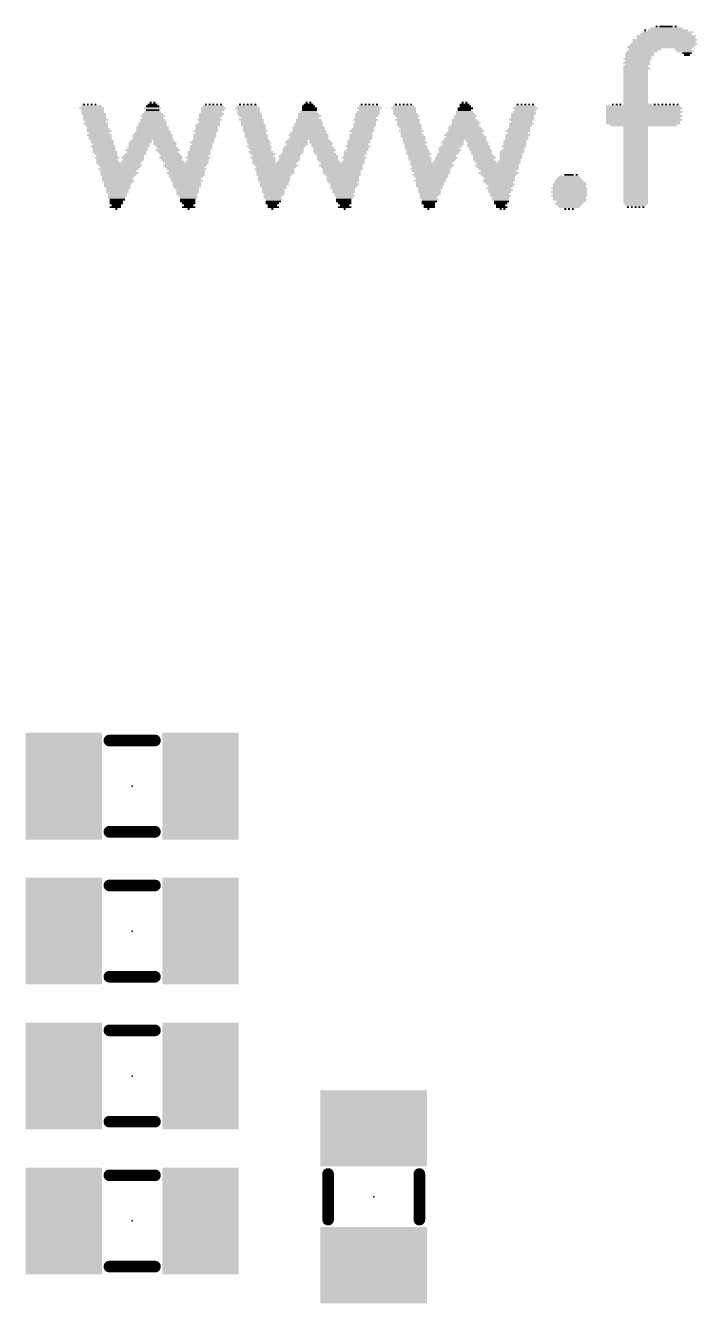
# Model space of a CAD drawing. Extents: x 45.5 to 117.9, y 20.2 to 75.1.
# Drawn here: x 80.83 to 89.66, y 43.37 to 60.16 of the extents above; entities that cross this region are included whole.
import ezdxf

# ---------------------------------------------------------------- set-up
doc = ezdxf.new("R2010")
doc.units = 0
for name, color, linetype in [('21', 253, 'CONTINUOUS'), ('23', 7, 'CONTINUOUS'), ('25', 253, 'CONTINUOUS'), ('29', 253, 'CONTINUOUS'), ('31', 253, 'CONTINUOUS')]:
    doc.layers.add(name, color=color, linetype=linetype)

# ---------------------------------------------------------------- blocks, each defined once
blk = doc.blocks.new('RECT')
blk.add_solid([(-0.5, -0.5), (0.5, -0.5), (-0.5, 0.5), (0.5, 0.5)])

msp = doc.modelspace()

# ---------------------------------------------------------------- linework, layer by layer
at = {"layer": '21', "const_width": 0.1524}
for points in [[(82.5325, 50.765), (81.9325, 50.765)], [(82.5325, 49.565), (81.9325, 49.565)], [(82.5325, 48.86), (81.9325, 48.86)], [(82.5325, 47.66), (81.9325, 47.66)], [(82.5325, 46.955), (81.9325, 46.955)], [(82.5325, 45.755), (81.9325, 45.755)], [(82.5325, 45.05), (81.9325, 45.05)], [(84.8075, 44.4675), (84.8075, 45.0675)], [(86.0075, 44.4675), (86.0075, 45.0675)], [(82.5325, 43.85), (81.9325, 43.85)]]:
    msp.add_lwpolyline(points, dxfattribs=at)
at = {"layer": '21', "const_width": 0.0762}
for points in [[(81.9325, 50.8031, 1), (81.9325, 50.7269)], [(82.5325, 50.7269, 1), (82.5325, 50.8031)], [(81.9325, 49.6031, 1), (81.9325, 49.5269)], [(82.5325, 49.5269, 1), (82.5325, 49.6031)], [(81.9325, 48.8981, 1), (81.9325, 48.8219)], [(82.5325, 48.8219, 1), (82.5325, 48.8981)], [(81.9325, 47.6981, 1), (81.9325, 47.6219)], [(82.5325, 47.6219, 1), (82.5325, 47.6981)], [(81.9325, 46.9931, 1), (81.9325, 46.9169)], [(82.5325, 46.9169, 1), (82.5325, 46.9931)], [(81.9325, 45.7931, 1), (81.9325, 45.7169)], [(82.5325, 45.7169, 1), (82.5325, 45.7931)], [(81.9325, 45.0881, 1), (81.9325, 45.0119)], [(82.5325, 45.0119, 1), (82.5325, 45.0881)], [(84.8456, 45.0675, 1), (84.7694, 45.0675)], [(86.0456, 45.0675, 1), (85.9694, 45.0675)], [(84.7694, 44.4675, 1), (84.8456, 44.4675)], [(85.9694, 44.4675, 1), (86.0456, 44.4675)], [(81.9325, 43.8881, 1), (81.9325, 43.8119)], [(82.5325, 43.8119, 1), (82.5325, 43.8881)]]:
    msp.add_lwpolyline(points, format="xyb", dxfattribs=at)
at = {"layer": '23'}
for p in [(82.2325, 50.165), (82.2325, 48.26), (82.2325, 46.355), (85.4075, 44.7675), (82.2325, 44.45)]:
    msp.add_point(p, dxfattribs=at)

# ---------------------------------------------------------------- block references
at = {"layer": '25', "yscale": 0.025}
for p, xscale in [((89.25, 60.125), 0.425), ((89.125, 60.15), 0.025), ((89.25, 60.15), 0.175), ((89.375, 60.15), 0.025), ((89.2375, 59.975), 0.85), ((89.25, 60.025), 0.775), ((89.25, 60), 0.775), ((89.25, 60.05), 0.675), ((89.275, 60.075), 0.675), ((88.975, 60.1), 0.025), ((89.275, 60.1), 0.525), ((88.9, 59.8), 0.375), ((89.175, 59.875), 0.875), ((88.9375, 59.825), 0.4), ((89.2, 59.9), 0.875), ((88.975, 59.85), 0.425), ((89.225, 59.925), 0.875), ((89.225, 59.95), 0.825), ((89.475, 59.85), 0.225), ((89.5, 59.825), 0.225), ((89.525, 59.8), 0.125), ((88.875, 59.725), 0.375), ((88.8625, 59.675), 0.35), ((88.85, 59.625), 0.325), ((88.9, 59.775), 0.375), ((88.8875, 59.75), 0.35), ((88.875, 59.7), 0.325), ((88.875, 59.65), 0.325), ((89.525, 59.775), 0.075), ((88.8625, 59.6), 0.35), ((88.85, 59.575), 0.325), ((88.85, 59.55), 0.325), ((88.85, 59.525), 0.325), ((88.85, 59.5), 0.325), ((88.85, 59.475), 0.325), ((88.85, 59.45), 0.325), ((88.85, 59.425), 0.325), ((88.85, 59.4), 0.325), ((88.85, 59.375), 0.325), ((88.85, 59.35), 0.325), ((88.85, 59.325), 0.325), ((88.85, 59.3), 0.325), ((81.6, 59.125), 0.025), ((81.65, 59.125), 0.025), ((81.7, 59.125), 0.025), ((81.75, 59.125), 0.025), ((82.5, 59.125), 0.125), ((82.475, 59.15), 0.025), ((82.525, 59.15), 0.025), ((83.2, 59.125), 0.025), ((83.25, 59.125), 0.025), ((83.3, 59.125), 0.025), ((83.35, 59.125), 0.025), ((83.4, 59.125), 0.025), ((83.65, 59.125), 0.025), ((83.7, 59.125), 0.025), ((83.75, 59.125), 0.025), ((83.8, 59.125), 0.025), ((83.85, 59.125), 0.025), ((84.55, 59.125), 0.125), ((84.525, 59.15), 0.025), ((84.575, 59.15), 0.025), ((85.25, 59.125), 0.025), ((85.3, 59.125), 0.025), ((85.35, 59.125), 0.025), ((85.4, 59.125), 0.025), ((85.45, 59.125), 0.025), ((85.7, 59.125), 0.025), ((85.75, 59.125), 0.025), ((85.8, 59.125), 0.025), ((85.85, 59.125), 0.025), ((85.9, 59.125), 0.025), ((86.6, 59.125), 0.125), ((86.575, 59.15), 0.025), ((86.625, 59.15), 0.025), ((87.3, 59.125), 0.025), ((87.35, 59.125), 0.025), ((87.4, 59.125), 0.025), ((87.45, 59.125), 0.025), ((87.5, 59.125), 0.025), ((88.55, 59.125), 0.025), ((88.6, 59.125), 0.025), ((88.65, 59.125), 0.025), ((88.85, 59.275), 0.325), ((88.85, 59.25), 0.325), ((88.85, 59.225), 0.325), ((88.85, 59.2), 0.325), ((88.85, 59.175), 0.325), ((88.85, 59.15), 0.325), ((88.875, 59.125), 0.375), ((89.1, 59.125), 0.025), ((89.15, 59.125), 0.025), ((89.2, 59.125), 0.025), ((89.25, 59.125), 0.025), ((89.3, 59.125), 0.025), ((89.35, 59.125), 0.025), ((89.4, 59.125), 0.025), ((81.7, 59.075), 0.325), ((81.7, 59.1), 0.275), ((81.7125, 59.05), 0.3), ((81.7125, 59.025), 0.3), ((81.725, 59), 0.325), ((81.7375, 58.975), 0.3), ((81.7375, 58.95), 0.3), ((82.5, 58.975), 0.325), ((82.5, 59), 0.275), ((82.5, 58.95), 0.275), ((82.5, 59.075), 0.225), ((82.5, 59.025), 0.225), ((82.5, 59.1), 0.175), ((82.5, 59.05), 0.175), ((83.275, 59), 0.325), ((83.2625, 58.975), 0.3), ((83.25, 58.95), 0.275), ((83.3, 59.075), 0.325), ((83.2875, 59.05), 0.3), ((83.275, 59.025), 0.275), ((83.3, 59.1), 0.275), ((83.75, 59.075), 0.325), ((83.75, 59.1), 0.275), ((83.7625, 59.05), 0.3), ((83.7625, 59.025), 0.3), ((83.775, 59), 0.325), ((83.7875, 58.975), 0.3), ((83.8, 58.95), 0.275), ((84.55, 59), 0.275), ((84.5625, 58.975), 0.3), ((84.55, 58.95), 0.275), ((84.55, 59.025), 0.225), ((84.55, 59.1), 0.175), ((84.5625, 59.075), 0.2), ((84.5625, 59.05), 0.2), ((85.325, 59), 0.325), ((85.3125, 58.975), 0.3), ((85.3, 58.95), 0.275), ((85.35, 59.075), 0.325), ((85.3375, 59.025), 0.3), ((85.35, 59.1), 0.275), ((85.35, 59.05), 0.275), ((85.8, 59.075), 0.325), ((85.8, 59.1), 0.275), ((85.8125, 59.05), 0.3), ((85.8125, 59.025), 0.3), ((85.825, 59), 0.325), ((85.85, 58.975), 0.325), ((85.85, 58.95), 0.275), ((86.6125, 58.975), 0.3), ((86.6, 58.95), 0.275), ((86.6, 59.025), 0.225), ((86.6125, 59), 0.25), ((86.6125, 59.075), 0.2), ((86.6, 59.05), 0.175), ((86.6125, 59.1), 0.15), ((87.375, 59), 0.325), ((87.3625, 58.975), 0.3), ((87.3625, 58.95), 0.3), ((87.4, 59.075), 0.325), ((87.3875, 59.025), 0.3), ((87.4, 59.1), 0.275), ((87.4, 59.05), 0.275), ((88.95, 59.1), 0.975), ((88.95, 59.05), 0.975), ((88.95, 59), 0.975), ((88.95, 58.95), 0.975), ((81.75, 58.925), 0.325), ((81.75, 58.875), 0.325), ((81.75, 58.9), 0.275), ((81.7625, 58.85), 0.3), ((81.775, 58.825), 0.275), ((81.7875, 58.8), 0.3), ((82.5, 58.825), 0.425), ((82.5, 58.8), 0.425), ((82.5, 58.875), 0.375), ((82.5, 58.85), 0.375), ((82.5, 58.925), 0.325), ((82.5125, 58.9), 0.35), ((83.225, 58.85), 0.325), ((83.2125, 58.825), 0.3), ((83.2125, 58.8), 0.3), ((83.25, 58.925), 0.325), ((83.2375, 58.875), 0.3), ((83.25, 58.9), 0.275), ((83.8, 58.925), 0.325), ((83.8125, 58.9), 0.3), ((83.8125, 58.875), 0.3), ((83.825, 58.85), 0.325), ((83.8375, 58.825), 0.3), ((83.8375, 58.8), 0.3), ((84.55, 58.825), 0.425), ((84.55, 58.8), 0.425), ((84.55, 58.875), 0.375), ((84.55, 58.85), 0.375), ((84.55, 58.925), 0.325), ((84.5625, 58.9), 0.35), ((85.2625, 58.8), 0.3), ((85.3, 58.925), 0.325), ((85.2875, 58.875), 0.3), ((85.2875, 58.85), 0.3), ((85.275, 58.825), 0.275), ((85.3, 58.9), 0.275), ((85.85, 58.925), 0.325), ((85.8625, 58.9), 0.3), ((85.8625, 58.875), 0.3), ((85.875, 58.85), 0.325), ((85.8875, 58.825), 0.3), ((85.9, 58.8), 0.275), ((86.6, 58.825), 0.425), ((86.6125, 58.8), 0.45), ((86.6, 58.85), 0.375), ((86.6, 58.925), 0.325), ((86.6125, 58.9), 0.35), ((86.625, 58.875), 0.375), ((87.3125, 58.8), 0.3), ((87.35, 58.925), 0.325), ((87.35, 58.875), 0.325), ((87.3375, 58.85), 0.3), ((87.325, 58.825), 0.275), ((87.35, 58.9), 0.275), ((88.95, 58.9), 0.975), ((88.95, 58.875), 0.975), ((88.95, 58.85), 0.875), ((88.85, 58.825), 0.325), ((88.85, 58.8), 0.325), ((81.8, 58.775), 0.325), ((81.8, 58.725), 0.325), ((81.8, 58.75), 0.275), ((81.8125, 58.7), 0.3), ((81.8125, 58.675), 0.3), ((81.8375, 58.65), 0.3), ((81.8375, 58.625), 0.3), ((82.3375, 58.625), 0.3), ((82.35, 58.65), 0.275), ((82.5, 58.725), 0.525), ((82.5, 58.7), 0.525), ((82.5, 58.675), 0.525), ((82.5, 58.75), 0.475), ((82.5125, 58.775), 0.45), ((82.65, 58.65), 0.275), ((82.6625, 58.625), 0.3), ((83.15, 58.625), 0.325), ((83.1625, 58.65), 0.3), ((83.2, 58.775), 0.325), ((83.1875, 58.725), 0.3), ((83.1875, 58.7), 0.3), ((83.175, 58.675), 0.275), ((83.2, 58.75), 0.275), ((83.85, 58.775), 0.325), ((83.85, 58.75), 0.275), ((83.8625, 58.725), 0.3), ((83.8625, 58.7), 0.3), ((83.875, 58.675), 0.275), ((83.8875, 58.65), 0.3), ((83.9, 58.625), 0.325), ((84.3875, 58.625), 0.3), ((84.4, 58.65), 0.275), ((84.55, 58.725), 0.525), ((84.55, 58.675), 0.525), ((84.55, 58.75), 0.475), ((84.5625, 58.7), 0.5), ((84.5625, 58.775), 0.45), ((84.7, 58.65), 0.275), ((84.7125, 58.625), 0.3), ((85.2125, 58.65), 0.3), ((85.2125, 58.625), 0.3), ((85.25, 58.775), 0.325), ((85.2375, 58.725), 0.3), ((85.2375, 58.7), 0.3), ((85.2375, 58.675), 0.3), ((85.25, 58.75), 0.275), ((85.9, 58.775), 0.325), ((85.9, 58.75), 0.275), ((85.9125, 58.725), 0.3), ((85.925, 58.7), 0.325), ((85.9375, 58.675), 0.3), ((85.9375, 58.65), 0.3), ((85.95, 58.625), 0.325), ((86.4375, 58.625), 0.3), ((86.45, 58.65), 0.275), ((86.6, 58.725), 0.525), ((86.6125, 58.675), 0.55), ((86.6, 58.75), 0.475), ((86.625, 58.7), 0.525), ((86.625, 58.775), 0.475), ((86.75, 58.65), 0.275), ((86.775, 58.625), 0.275), ((87.2625, 58.65), 0.3), ((87.2625, 58.625), 0.3), ((87.3, 58.775), 0.325), ((87.3, 58.725), 0.325), ((87.2875, 58.7), 0.3), ((87.2875, 58.675), 0.3), ((87.3, 58.75), 0.275), ((88.85, 58.775), 0.325), ((88.85, 58.75), 0.325), ((88.85, 58.725), 0.325), ((88.85, 58.7), 0.325), ((88.85, 58.675), 0.325), ((88.85, 58.65), 0.325), ((88.85, 58.625), 0.325), ((81.85, 58.575), 0.325), ((81.85, 58.6), 0.275), ((81.8625, 58.55), 0.3), ((81.8625, 58.525), 0.3), ((81.875, 58.5), 0.325), ((81.8875, 58.475), 0.3), ((81.9, 58.45), 0.275), ((82.25, 58.45), 0.275), ((82.2875, 58.525), 0.3), ((82.275, 58.475), 0.275), ((82.3, 58.55), 0.275), ((82.2875, 58.5), 0.25), ((82.325, 58.6), 0.275), ((82.325, 58.575), 0.275), ((82.6625, 58.6), 0.3), ((82.675, 58.575), 0.275), ((82.7, 58.525), 0.325), ((82.7, 58.55), 0.275), ((82.7, 58.5), 0.275), ((82.725, 58.475), 0.275), ((82.75, 58.45), 0.275), ((83.1125, 58.5), 0.3), ((83.1125, 58.475), 0.3), ((83.1, 58.45), 0.275), ((83.1375, 58.575), 0.3), ((83.1375, 58.55), 0.3), ((83.125, 58.525), 0.275), ((83.15, 58.6), 0.275), ((83.9, 58.575), 0.325), ((83.9, 58.6), 0.275), ((83.9125, 58.55), 0.3), ((83.925, 58.5), 0.325), ((83.925, 58.525), 0.275), ((83.95, 58.475), 0.325), ((83.95, 58.45), 0.275), ((84.3, 58.45), 0.275), ((84.325, 58.475), 0.275), ((84.35, 58.55), 0.275), ((84.35, 58.525), 0.275), ((84.35, 58.5), 0.275), ((84.375, 58.575), 0.275), ((84.4, 58.6), 0.275), ((84.725, 58.6), 0.275), ((84.725, 58.575), 0.275), ((84.75, 58.55), 0.275), ((84.7625, 58.525), 0.3), ((84.75, 58.5), 0.275), ((84.775, 58.475), 0.275), ((84.8, 58.45), 0.275), ((85.1625, 58.5), 0.3), ((85.1625, 58.475), 0.3), ((85.15, 58.45), 0.275), ((85.2, 58.575), 0.325), ((85.1875, 58.525), 0.3), ((85.2, 58.6), 0.275), ((85.2, 58.55), 0.275), ((85.95, 58.6), 0.275), ((85.9625, 58.575), 0.3), ((85.9625, 58.55), 0.3), ((85.9875, 58.525), 0.3), ((85.9875, 58.5), 0.3), ((86, 58.475), 0.325), ((86, 58.45), 0.275), ((86.375, 58.475), 0.275), ((86.3625, 58.45), 0.25), ((86.4, 58.55), 0.275), ((86.4125, 58.525), 0.3), ((86.4, 58.5), 0.275), ((86.425, 58.575), 0.275), ((86.45, 58.6), 0.275), ((86.775, 58.6), 0.275), ((86.7875, 58.575), 0.3), ((86.8, 58.55), 0.275), ((86.8125, 58.525), 0.3), ((86.825, 58.5), 0.275), ((86.825, 58.475), 0.275), ((86.85, 58.45), 0.275), ((87.225, 58.5), 0.325), ((87.2125, 58.475), 0.3), ((87.2125, 58.45), 0.3), ((87.25, 58.575), 0.325), ((87.2375, 58.525), 0.3), ((87.2625, 58.6), 0.3), ((87.25, 58.55), 0.275), ((88.85, 58.6), 0.325), ((88.85, 58.575), 0.325), ((88.85, 58.55), 0.325), ((88.85, 58.525), 0.325), ((88.85, 58.5), 0.325), ((88.85, 58.475), 0.325), ((88.85, 58.45), 0.325), ((81.9, 58.425), 0.325), ((81.9, 58.4), 0.275), ((81.9125, 58.375), 0.3), ((82.05, 58.35), 0.575), ((82.075, 58.325), 0.575), ((82.05, 58.275), 0.525), ((82.075, 58.3), 0.525), ((82.2375, 58.425), 0.3), ((82.225, 58.375), 0.275), ((82.25, 58.4), 0.275), ((82.7375, 58.425), 0.3), ((82.75, 58.4), 0.275), ((82.775, 58.375), 0.275), ((82.925, 58.325), 0.575), ((82.95, 58.35), 0.575), ((82.925, 58.3), 0.525), ((82.95, 58.275), 0.525), ((83.1, 58.425), 0.325), ((83.0875, 58.375), 0.3), ((83.1, 58.4), 0.275), ((83.95, 58.425), 0.325), ((83.9625, 58.4), 0.3), ((83.9625, 58.375), 0.3), ((84.1, 58.35), 0.575), ((84.125, 58.325), 0.575), ((84.1, 58.275), 0.525), ((84.125, 58.3), 0.525), ((84.275, 58.375), 0.275), ((84.3, 58.425), 0.275), ((84.3, 58.4), 0.275), ((84.8, 58.425), 0.275), ((84.8, 58.4), 0.275), ((84.825, 58.375), 0.275), ((84.975, 58.325), 0.575), ((85, 58.35), 0.575), ((84.9875, 58.3), 0.55), ((85, 58.275), 0.525), ((85.15, 58.425), 0.325), ((85.1375, 58.375), 0.3), ((85.15, 58.4), 0.275), ((86.0125, 58.425), 0.3), ((86.0125, 58.4), 0.3), ((86.025, 58.375), 0.275), ((86.1625, 58.35), 0.55), ((86.175, 58.325), 0.575), ((86.15, 58.275), 0.525), ((86.175, 58.3), 0.525), ((86.325, 58.375), 0.275), ((86.3625, 58.425), 0.3), ((86.35, 58.4), 0.275), ((86.8625, 58.425), 0.3), ((86.85, 58.4), 0.275), ((86.875, 58.375), 0.275), ((87.025, 58.325), 0.575), ((87.05, 58.35), 0.575), ((87.0375, 58.3), 0.55), ((87.05, 58.275), 0.525), ((87.1875, 58.375), 0.3), ((87.2125, 58.425), 0.3), ((87.2, 58.4), 0.275), ((88.85, 58.425), 0.325), ((88.85, 58.4), 0.325), ((88.85, 58.375), 0.325), ((88.85, 58.35), 0.325), ((88.85, 58.325), 0.325), ((88.85, 58.3), 0.325), ((88.85, 58.275), 0.325), ((82.05, 58.25), 0.475), ((82.0625, 58.225), 0.5), ((82.05, 58.2), 0.475), ((82.05, 58.175), 0.425), ((82.0375, 58.15), 0.4), ((82.05, 58.125), 0.425), ((82.9375, 58.225), 0.5), ((82.95, 58.25), 0.475), ((82.95, 58.2), 0.475), ((82.9375, 58.175), 0.45), ((82.9375, 58.15), 0.4), ((82.95, 58.125), 0.425), ((84.1125, 58.25), 0.5), ((84.1125, 58.225), 0.5), ((84.1, 58.2), 0.475), ((84.1, 58.175), 0.425), ((84.1, 58.15), 0.425), ((84.1, 58.125), 0.425), ((84.9875, 58.25), 0.5), ((84.9875, 58.225), 0.5), ((85, 58.2), 0.475), ((85, 58.175), 0.425), ((85, 58.15), 0.425), ((85, 58.125), 0.425), ((86.1625, 58.25), 0.5), ((86.15, 58.2), 0.475), ((86.175, 58.225), 0.475), ((86.1625, 58.175), 0.45), ((86.15, 58.125), 0.425), ((86.1625, 58.15), 0.4), ((87.05, 58.225), 0.525), ((87.05, 58.25), 0.475), ((87.05, 58.2), 0.475), ((87.05, 58.175), 0.425), ((87.05, 58.125), 0.425), ((87.0625, 58.15), 0.4), ((87.975, 58.125), 0.375), ((87.975, 58.15), 0.325), ((87.975, 58.175), 0.275), ((87.975, 58.2), 0.125), ((88.075, 58.2), 0.025), ((88.85, 58.25), 0.325), ((88.85, 58.225), 0.325), ((88.85, 58.2), 0.325), ((88.85, 58.175), 0.325), ((88.85, 58.15), 0.325), ((88.85, 58.125), 0.325), ((82.05, 58.1), 0.375), ((82.0375, 58.075), 0.35), ((82.0375, 58.05), 0.35), ((82.05, 58.025), 0.325), ((82.0375, 58), 0.3), ((82.0375, 57.975), 0.3), ((82.0375, 57.95), 0.25), ((82.95, 58.1), 0.375), ((82.95, 58.075), 0.375), ((82.95, 58.05), 0.375), ((82.95, 58.025), 0.325), ((82.9625, 58), 0.3), ((82.9625, 57.975), 0.3), ((82.95, 57.95), 0.275), ((84.1, 58.1), 0.375), ((84.1, 58.075), 0.375), ((84.0875, 58.05), 0.35), ((84.1, 58.025), 0.325), ((84.0875, 58), 0.3), ((84.0875, 57.975), 0.3), ((84.1, 57.95), 0.275), ((85, 58.1), 0.375), ((85.025, 58.075), 0.375), ((85.0125, 58.05), 0.35), ((85, 58.025), 0.325), ((85.0125, 58), 0.3), ((85.0125, 57.975), 0.3), ((85.0125, 57.95), 0.25), ((86.15, 58.1), 0.375), ((86.15, 58.075), 0.375), ((86.1375, 58.05), 0.35), ((86.15, 58.025), 0.325), ((86.1375, 58), 0.3), ((86.1375, 57.975), 0.3), ((86.15, 57.95), 0.275), ((87.05, 58.1), 0.375), ((87.075, 58.075), 0.375), ((87.05, 58.025), 0.325), ((87.075, 58.05), 0.325), ((87.075, 58), 0.325), ((87.0625, 57.975), 0.3), ((87.0625, 57.95), 0.25), ((87.975, 58.025), 0.475), ((87.975, 57.975), 0.475), ((87.9875, 58.075), 0.45), ((87.975, 58.05), 0.425), ((87.9875, 58), 0.45), ((87.9875, 57.95), 0.45), ((87.9875, 58.1), 0.4), ((88.85, 58.1), 0.325), ((88.85, 58.075), 0.325), ((88.85, 58.05), 0.325), ((88.85, 58.025), 0.325), ((88.85, 58), 0.325), ((88.85, 57.975), 0.325), ((88.85, 57.95), 0.325), ((82.0375, 57.925), 0.25), ((82.025, 57.9), 0.225), ((82.0375, 57.875), 0.2), ((82.025, 57.85), 0.175), ((82.025, 57.825), 0.175), ((82.0125, 57.775), 0.15), ((82.025, 57.8), 0.125), ((82.9625, 57.925), 0.25), ((82.975, 57.9), 0.225), ((82.9625, 57.875), 0.2), ((82.9625, 57.85), 0.2), ((82.975, 57.825), 0.175), ((82.975, 57.775), 0.175), ((82.975, 57.8), 0.125), ((84.0875, 57.925), 0.25), ((84.075, 57.9), 0.225), ((84.1, 57.875), 0.225), ((84.0875, 57.85), 0.2), ((84.075, 57.825), 0.175), ((84.075, 57.8), 0.125), ((84.0875, 57.775), 0.15), ((85.025, 57.925), 0.275), ((85.025, 57.9), 0.225), ((85.0125, 57.875), 0.2), ((85.0125, 57.85), 0.2), ((85.025, 57.825), 0.175), ((85.025, 57.775), 0.175), ((85.025, 57.8), 0.125), ((86.1375, 57.925), 0.25), ((86.125, 57.9), 0.225), ((86.15, 57.875), 0.225), ((86.1375, 57.85), 0.2), ((86.125, 57.825), 0.175), ((86.1375, 57.8), 0.15), ((86.1375, 57.775), 0.15), ((87.075, 57.925), 0.275), ((87.075, 57.9), 0.225), ((87.075, 57.875), 0.225), ((87.0875, 57.85), 0.2), ((87.075, 57.825), 0.175), ((87.075, 57.8), 0.125), ((87.0875, 57.775), 0.15), ((87.975, 57.925), 0.475), ((87.975, 57.9), 0.425), ((87.9875, 57.875), 0.45), ((87.975, 57.825), 0.375), ((88, 57.85), 0.375), ((87.975, 57.8), 0.325), ((87.975, 57.775), 0.275), ((88.85, 57.925), 0.325), ((88.85, 57.9), 0.325), ((88.85, 57.875), 0.325), ((88.85, 57.85), 0.325), ((88.85, 57.825), 0.325), ((88.85, 57.8), 0.275), ((88.75, 57.775), 0.025), ((88.8, 57.775), 0.025), ((88.85, 57.775), 0.025), ((88.9, 57.775), 0.025), ((88.95, 57.775), 0.025), ((82.025, 57.75), 0.025), ((82.975, 57.75), 0.025), ((84.075, 57.75), 0.025), ((85.025, 57.75), 0.025), ((86.125, 57.75), 0.025), ((87.075, 57.75), 0.025), ((87.125, 57.75), 0.025), ((87.925, 57.75), 0.025), ((87.975, 57.75), 0.025), ((88.025, 57.75), 0.025)]:
    msp.add_blockref('RECT', p, dxfattribs=dict(at, xscale=xscale))
for p in [(88.9625, 59.075), (88.9625, 59.025), (88.9625, 58.975), (88.9625, 58.925)]:
    msp.add_blockref('RECT', p, dxfattribs=at)
at = {"layer": '29', "xscale": 1.0032, "yscale": 1.4032}
for p, rotation in [((81.3325, 50.165), 180), ((83.1325, 50.165), 180), ((81.3325, 48.26), 180), ((83.1325, 48.26), 180), ((81.3325, 46.355), 180), ((83.1325, 46.355), 180), ((85.4075, 45.6675), 90), ((81.3325, 44.45), 180), ((83.1325, 44.45), 180), ((85.4075, 43.8675), 90)]:
    msp.add_blockref('RECT', p, dxfattribs=dict(at, rotation=rotation))
at = {"layer": '31', "xscale": 0.8, "yscale": 1.2}
for p, rotation in [((81.3325, 50.165), 180), ((83.1325, 50.165), 180), ((81.3325, 48.26), 180), ((83.1325, 48.26), 180), ((81.3325, 46.355), 180), ((83.1325, 46.355), 180), ((85.4075, 45.6675), 90), ((81.3325, 44.45), 180), ((83.1325, 44.45), 180), ((85.4075, 43.8675), 90)]:
    msp.add_blockref('RECT', p, dxfattribs=dict(at, rotation=rotation))

doc.saveas('drawing.dxf')
